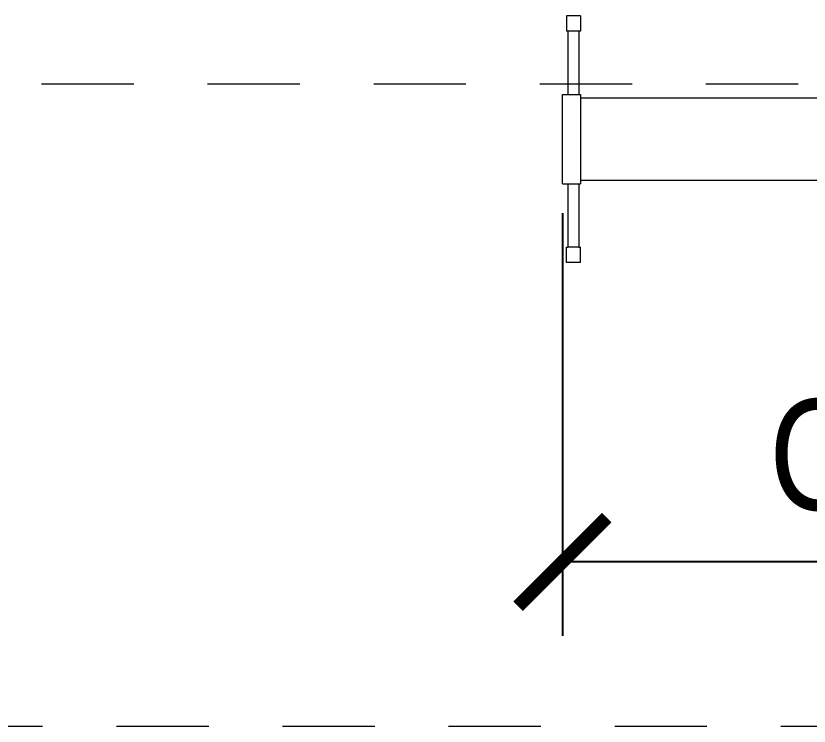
# Model space of a CAD drawing. Header units: millimetres. Extents: x -9564 to 494436, y -140371 to 4257.
# Drawn here: x 83.3 to 84.375, y 122.873 to 123.835 of the extents above; entities that cross this region are included whole.
import ezdxf
from ezdxf.enums import TextEntityAlignment as Align

# ---------------------------------------------------------------- set-up
doc = ezdxf.new("R2010")
doc.units = ezdxf.units.MM
doc.header["$MEASUREMENT"] = 0
doc.linetypes.add('HIDDEN2', pattern=[0.1875, 0.125, -0.0625])
doc.layers.get('DEFPOINTS').update_dxf_attribs({"lineweight": 18})
for name, color, linetype, lineweight in [('AS', 8, 'HIDDEN2', 5), ('Edges', 7, 'Continuous', 18), ('XR-KOP A3_MOZART$0$A-TXTKOP', 3, 'Continuous', 5)]:
    doc.layers.add(name, color=color, linetype=linetype, lineweight=lineweight)
doc.layers.add('TEXT', color=4, linetype='Continuous')
doc.styles.add('Arial Narrow', font='ARIALN.TTF')
doc.styles.add('HAND', font='ROMAND.SHX', dxfattribs={"width": 0.8, "height": 250})
doc.styles.add('style2', font='times.ttf', dxfattribs={"height": 0.18})
doc.styles.add('XR-KOP A3_MOZART$0$ROMAND', font='romand.shx', dxfattribs={"height": 2, "bigfont": 'bigfont.shx'})
doc.dimstyles.new('ISO-25', dxfattribs={"dimtxt": 0.18, "dimasz": 0.12, "dimexe": 0.1, "dimexo": 0.1, "dimgap": 0.0625, "dimtad": 1, "dimtoh": 1, "dimdec": 0, "dimlfac": 1000, "dimtxsty": 'style2', "dimblk": 'ARCHTICK', "dimcen": 0.15, "dimclrd": 1, "dimclre": 1, "dimclrt": 4, "dimadec": 0, "dimazin": 0, "dimtfac": 1, "dimtdec": 0, "dimtmove": 0, "dimatfit": 3, "dimldrblk": 'OBLIQUE', "dimfxl": 1, "dimarcsym": 0})

# ---------------------------------------------------------------- blocks, each defined once
blk = doc.blocks.new('as2')
at = {"layer": 'AS'}
for p, q in [((242.9446, 160.0775), (256.2148, 160.0775)), ((242.3711, 159.2075), (256.2148, 159.2075))]:
    blk.add_line(p, q, dxfattribs=at)
blk = doc.blocks.new('romaplan')
at = {"layer": 'Edges'}
for p, q in [((129.34, 31.634), (130.295, 31.634)), ((129.34, 31.634), (129.34, 30.601)), ((130.295, 31.634), (130.295, 30.601)), ((129.34, 30.601), (129.443, 30.601)), ((129.443, 30.601), (130.193, 30.601)), ((129.443, 30.601), (129.443, 26.311)), ((130.193, 30.601), (130.193, 26.311)), ((130.193, 30.601), (130.295, 30.601)), ((129.336, 26.077), (112.288, 26.077)), ((129.443, 26.311), (129.336, 26.311)), ((129.336, 26.311), (129.336, 26.077)), ((129.336, 26.077), (129.336, 20.488)), ((130.193, 26.311), (129.443, 26.311)), ((130.566, 26.311), (130.193, 26.311)), ((130.566, 20.254), (130.566, 26.311)), ((112.288, 20.488), (129.336, 20.488)), ((129.336, 20.488), (129.336, 20.254)), ((129.443, 20.254), (129.336, 20.254)), ((129.443, 20.254), (129.443, 15.964)), ((130.193, 20.254), (129.443, 20.254)), ((130.193, 20.254), (130.193, 15.964)), ((130.566, 20.254), (130.193, 20.254)), ((129.443, 15.964), (129.34, 15.964)), ((129.34, 14.93), (129.34, 15.964)), ((129.443, 15.964), (130.193, 15.964)), ((130.295, 15.964), (130.193, 15.964)), ((130.295, 14.93), (130.295, 15.964)), ((129.34, 14.93), (130.295, 14.93))]:
    blk.add_line(p, q, dxfattribs=at)
blk = doc.blocks.new('_ArchTick')
at = {"color": 0, "linetype": 'ByBlock', "const_width": 0.15}
blk.add_lwpolyline([(-0.5, -0.5), (0.5, 0.5)], dxfattribs=at)
blk = doc.blocks.new('*D684')
at = {"color": 1, "lineweight": -2, "transparency": 16777216}
for p, q in [((307.1936, 165.7972), (307.1936, 165.2247)), ((309.5297, 165.7982), (309.5297, 165.2247)), ((309.5297, 165.3247), (307.1936, 165.3247))]:
    blk.add_line(p, q, dxfattribs=at)
at = {"layer": 'DEFPOINTS', "color": 0, "transparency": 16777216}
for p in [(307.1936, 165.8972), (309.5297, 165.8982), (307.1936, 165.3247)]:
    blk.add_point(p, dxfattribs=at)
at = {"color": 1, "lineweight": -2, "transparency": 16777216, "xscale": 0.12, "yscale": 0.12, "zscale": 0.12, "rotation": 180}
blk.add_blockref('_ArchTick', (307.1936, 165.3247), dxfattribs=at)
at = {"color": 1, "lineweight": -2, "transparency": 16777216, "xscale": 0.12, "yscale": 0.12, "zscale": 0.12}
blk.add_blockref('_ArchTick', (309.5297, 165.3247), dxfattribs=at)
at = {"color": 4, "transparency": 16777216, "insert": (308.3616, 165.4788), "char_height": 0.18, "attachment_point": 5, "style": 'style2'}
blk.add_mtext('2336', dxfattribs=at)
blk = doc.blocks.new('_Oblique')
at = {"color": 0, "linetype": 'ByBlock', "lineweight": -2}
blk.add_line((-0.5, -0.5), (0.5, 0.5), dxfattribs=at)
blk = doc.blocks.new('A$C2a879c63')
at = {"xscale": -0.02, "yscale": 0.02, "zscale": 0.02}
blk.add_blockref('romaplan', (115.567, 21.8964), dxfattribs=at)
at = {"layer": 'AS'}
blk.add_blockref('as2', (-138.7946, -137.6403), dxfattribs=at)
at = {"color": 4, "style": 'HAND'}
for tag, height, rotation, p in [('DRY.WASHER', 0.054, 0, (11.9366, 24.9122)), ('PATIO', 0.135, 0, (20.9666, 21.5696)), ('GENSET', 0.135, 0, (18.2157, 17.1045)), ('PLANTERBOX', 0.135, 90, (22.169, 13.2959)), ('PLANTERBOX', 0.135, 0, (18.5224, 11.5633)), ('PATIO', 0.135, 0, (400.0395, 10.821)), ('CARPORT', 0.135, 0, (12.157, 9.7744)), ('CARPORT', 0.135, 0, (20.6202, 9.7744))]:
    blk.add_attdef(tag, text='', height=height, rotation=rotation, dxfattribs=at).set_placement(p, align=Align.MIDDLE)
at = {"layer": 'TEXT', "transparency": 33554687, "style": 'Arial Narrow'}
blk.add_text('GYM MULTIFUNCTION', height=0.15, dxfattribs=at).set_placement((113.2358, 21.8599))
at = {"layer": 'XR-KOP A3_MOZART$0$A-TXTKOP', "style": 'XR-KOP A3_MOZART$0$ROMAND'}
for tag, p in [('1:200', (37.0468, 3.1879)), ('1:100', (79.0468, 3.1879)), ('1:100', (121.0468, 3.1879)), ('1:100', (163.0468, 3.1879)), ('1:100', (205.0468, 3.1879)), ('1:100', (247.0468, 3.1879)), ('1:100', (289.0468, 3.1879)), ('1:100', (331.0468, 3.1879)), ('1:100', (373.0468, 3.1879)), ('1:100', (415.0468, 3.1879)), ('1:100', (457.0468, 3.1879)), ('1:100', (499.0468, 3.1879))]:
    blk.add_attdef(tag, text='', height=0.1296, dxfattribs=at).set_placement(p, align=Align.MIDDLE)
dim = blk.add_linear_dim(base=(112.9556, 21.7895), p1=(115.2917, 22.363), p2=(112.9556, 22.3621), angle=180, dimstyle='ISO-25')
dim.commit()
dim.dimension.update_dxf_attribs({"geometry": '*D684', "text_midpoint": (114.1237, 21.9436), "insert": (-194.2379, -143.5351)})

msp = doc.modelspace()

# ---------------------------------------------------------------- block references
msp.add_blockref('A$C2a879c63', (-28.9148, 101.3058))

doc.saveas('drawing.dxf')
